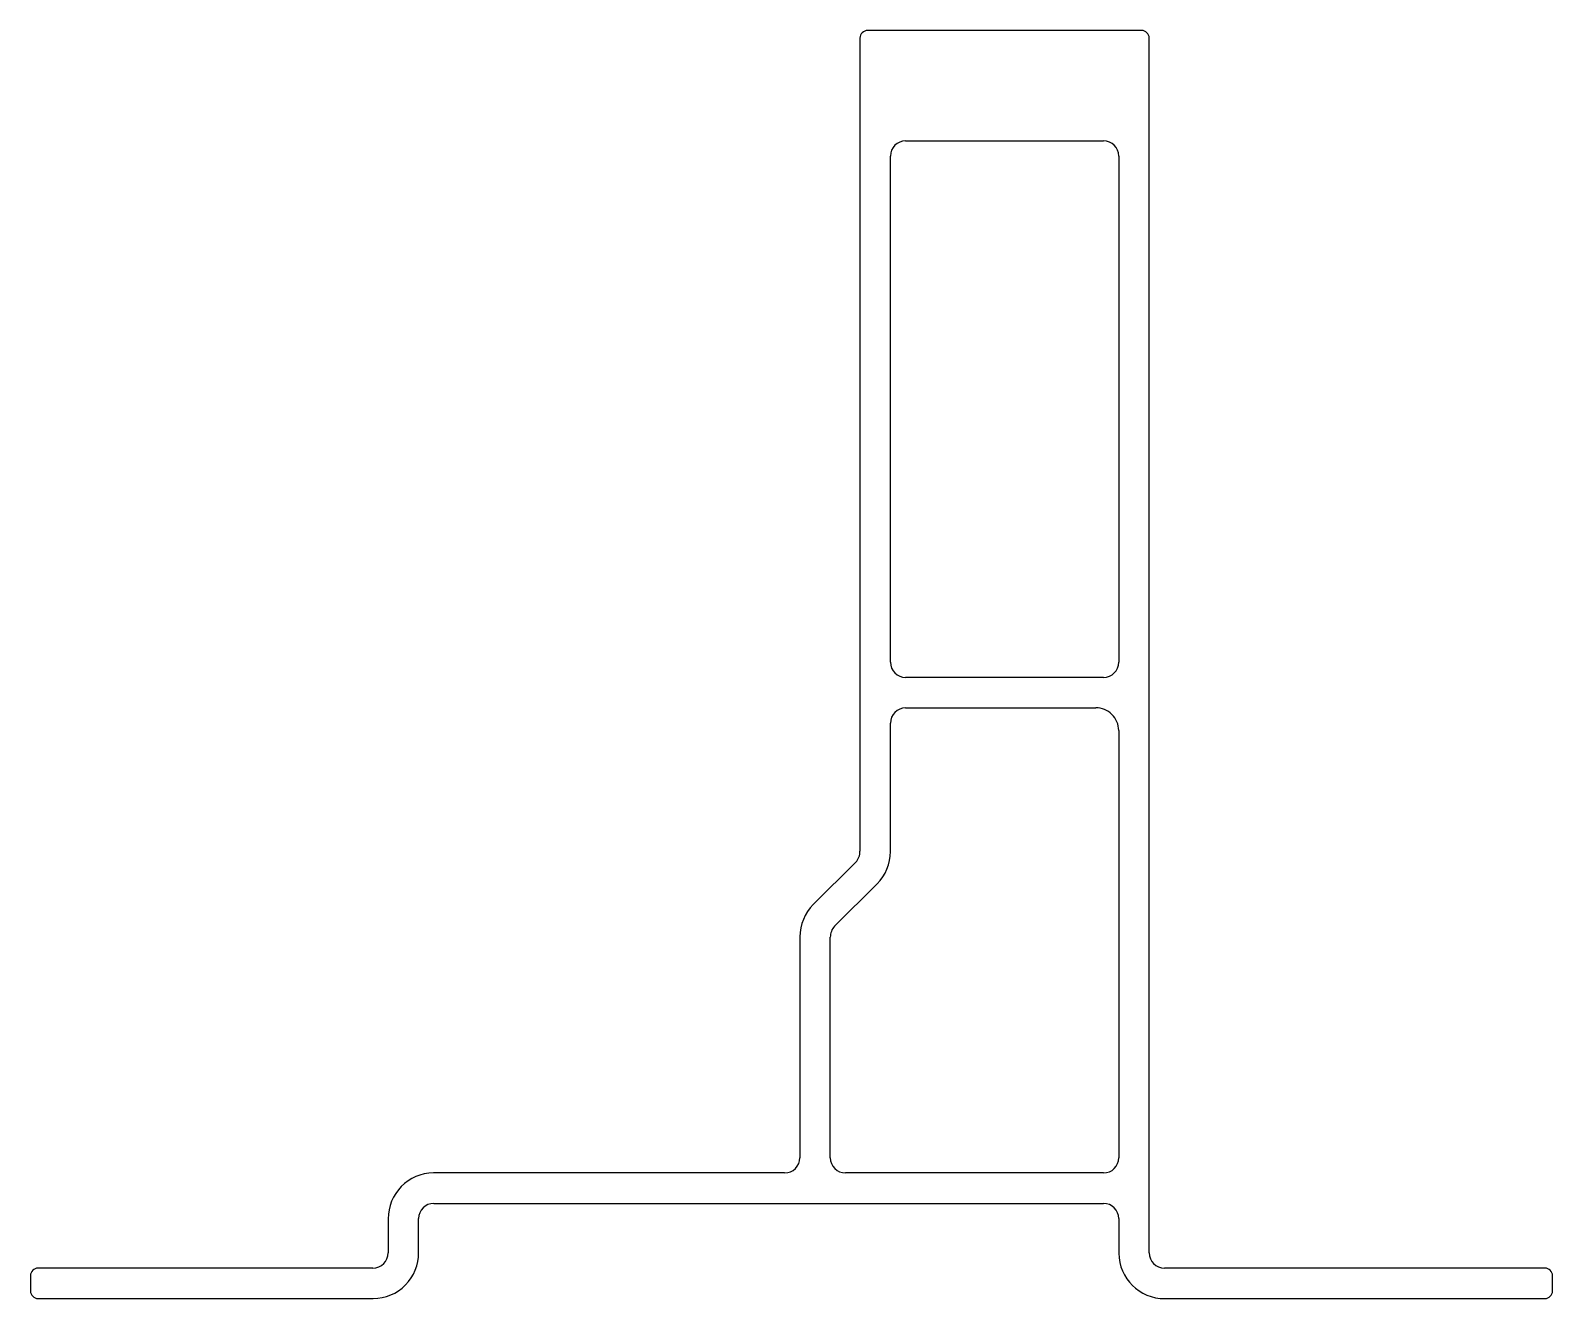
# Model space of a CAD drawing. Extents: x 2.7 to 102.7, y 3 to 86.3.
import ezdxf

# ---------------------------------------------------------------- set-up
doc = ezdxf.new("R2010")
doc.units = 0
doc.layers.get('0').update_dxf_attribs({"linetype": 'CONTINUOUS'})

msp = doc.modelspace()

# ---------------------------------------------------------------- linework, layer by layer
for p, q in [((75.709, 86.346), (57.709, 86.346)), ((57.209, 85.846), (57.209, 32.434)), ((76.209, 6.046), (76.209, 85.846)), ((60.209, 79.096), (60.209, 79.096)), ((60.209, 79.096), (73.209, 79.096)), ((59.209, 44.846), (59.209, 78.096)), ((74.209, 78.096), (74.209, 78.096)), ((74.209, 78.096), (74.209, 44.846)), ((59.209, 44.846), (59.209, 44.846)), ((73.209, 43.846), (60.209, 43.846)), ((73.209, 43.846), (73.209, 43.846)), ((60.209, 41.846), (60.209, 41.846)), ((60.209, 41.846), (72.698, 41.846)), ((59.209, 32.41), (59.209, 40.846)), ((74.209, 40.355), (74.209, 12.296)), ((56.925, 31.712), (54.138, 28.924)), ((55.542, 27.5), (58.33, 30.289)), ((53.259, 26.803), (53.259, 12.296)), ((55.259, 12.296), (55.259, 26.778)), ((55.259, 12.296), (55.259, 12.296)), ((52.259, 11.296), (29.189, 11.296)), ((52.259, 11.296), (52.259, 11.296)), ((73.209, 11.296), (56.259, 11.296)), ((73.209, 11.296), (73.209, 11.296)), ((29.209, 9.296), (29.209, 9.296)), ((29.209, 9.296), (73.209, 9.296)), ((26.209, 8.276), (26.209, 6.046)), ((28.209, 6.067), (28.209, 8.296)), ((74.209, 8.296), (74.209, 8.296)), ((74.209, 8.296), (74.209, 6.025)), ((76.209, 6.046), (76.209, 6.046)), ((25.209, 5.046), (3.209, 5.046)), ((25.209, 5.046), (25.209, 5.046)), ((102.209, 5.046), (77.209, 5.046)), ((2.709, 4.546), (2.709, 3.546)), ((102.709, 3.546), (102.709, 4.546)), ((3.209, 3.046), (25.229, 3.046)), ((77.23, 3.046), (102.209, 3.046))]:
    msp.add_line(p, q)
for centre, radius, start, end in [((57.709, 85.846), 0.5, 89.99983, 180), ((75.709, 85.846), 0.5, 0, 90), ((60.209, 78.096), 1, 90, 180), ((73.209, 78.096), 1, 0, 90), ((60.209, 44.846), 1, 180, 270), ((73.209, 44.846), 1, 270, 0), ((60.209, 40.846), 1, 90, 179.99996), ((72.709, 40.346), 1.5, 0.34625, 90.40548), ((56.196, 32.415), 1.013, 316.01792, 1.03836), ((56.209, 32.41), 3, 315, 0), ((56.259, 26.803), 3, 134.99979, 180), ((56.272, 26.798), 1.013, 136.08459, 181.10009), ((52.259, 12.296), 1, 270, 359.99998), ((56.259, 12.296), 1, 180, 270), ((73.209, 12.296), 1, 270, 0), ((29.209, 8.296), 3, 90.39151, 180.37703), ((29.209, 8.296), 1, 90, 180), ((73.209, 8.296), 1, 360, 90), ((25.209, 6.046), 1, 270, 0), ((25.209, 6.046), 3, 270.39139, 0.40548), ((77.209, 6.046), 3, 180.40548, 270.39151), ((77.209, 6.046), 1, 180, 269.99989), ((3.209, 4.546), 0.5, 90, 180), ((102.209, 4.546), 0.5, 359.99752, 90), ((3.209, 3.546), 0.5, 179.99694, 270), ((102.209, 3.546), 0.5, 270, 0)]:
    msp.add_arc(centre, radius, start, end)

doc.saveas('drawing.dxf')
